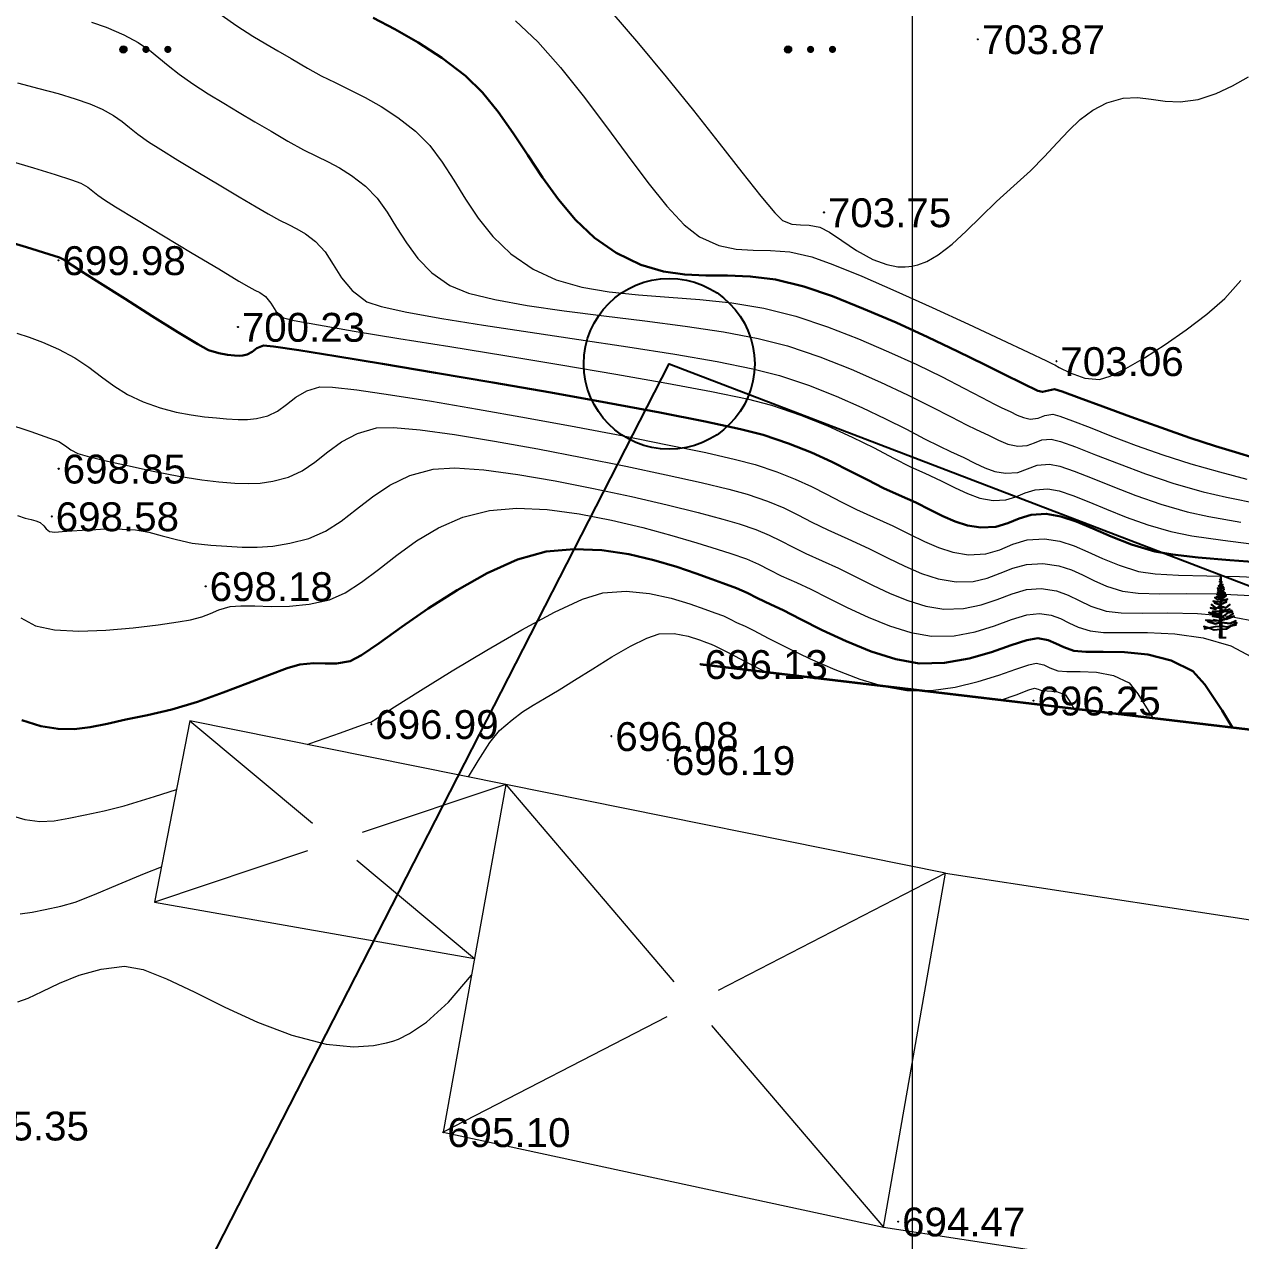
# Model space of a CAD drawing. Header units: feet. Extents: x 3381 to 683784, y 675186 to 4376258.
# Drawn here: x 678768.7 to 678810.84, y 4374925.3 to 4374967.44 of the extents above; entities that cross this region are included whole.
import ezdxf

# ---------------------------------------------------------------- set-up
doc = ezdxf.new("R2010")
doc.units = ezdxf.units.FT
doc.header["$MEASUREMENT"] = 0
doc.header["$PDMODE"] = 34
doc.header["$PDSIZE"] = 0.01
doc.layers.get('0').update_dxf_attribs({"linetype": 'CONTINUOUS'})
for name, color, linetype in [('0_Point_Height', 2, 'CONTINUOUS'), ('0_Point_Point', 7, 'CONTINUOUS'), ('Aqaclar', 3, 'CONTINUOUS'), ('col bitkisi', 7, 'CONTINUOUS')]:
    doc.layers.add(name, color=color, linetype=linetype)
for name, color, linetype, lineweight in [('ANA HORIZONTAL', 24, 'CONTINUOUS', 30), ('das hasar', 5, 'CONTINUOUS', 0), ('das tikili', 5, 'CONTINUOUS', 0), ('HORIZANTAL', 24, 'CONTINUOUS', 13), ('km setka', 170, 'CONTINUOUS', 15)]:
    doc.layers.add(name, color=color, linetype=linetype, lineweight=lineweight)
doc.styles.get("Standard").update_dxf_attribs({"font": 'arial.ttf', "height": 2})
doc.linetypes.add('FENCELINE2', pattern='A,6.35,-2.54,[132,ltypeshp.shx,S=2.54,R=0,X=-2.54,Y=0],-2.54,25.4', length=36.83)

msp = doc.modelspace()

# ---------------------------------------------------------------- hatches: boundary and pattern name
at = {"layer": 'col bitkisi', "ltscale": 1.5}
h = msp.add_hatch(color=256, dxfattribs=at)
edge = h.paths.add_edge_path()
edge.add_arc((678772.129, 4374966.567), 0.125, 0, 360)
h = msp.add_hatch(color=256, dxfattribs=at)
edge = h.paths.add_edge_path()
edge.add_arc((678772.911, 4374966.567), 0.125, 0, 360)
h = msp.add_hatch(color=256, dxfattribs=at)
edge = h.paths.add_edge_path()
edge.add_arc((678773.67, 4374966.567), 0.125, 0, 360)
h = msp.add_hatch(color=256, dxfattribs=at)
edge = h.paths.add_edge_path()
edge.add_arc((678795.158, 4374966.567), 0.125, 0, 360)
h = msp.add_hatch(color=256, dxfattribs=at)
edge = h.paths.add_edge_path()
edge.add_arc((678795.94, 4374966.567), 0.125, 0, 360)
h = msp.add_hatch(color=256, dxfattribs=at)
edge = h.paths.add_edge_path()
edge.add_arc((678796.699, 4374966.567), 0.125, 0, 360)

# ---------------------------------------------------------------- linework, layer by layer
msp.add_lwpolyline([(678748.042, 4374871.674), (678791.042, 4374955.674), (678872.042, 4374924.674), (678840.042, 4374843.674)], close=True)
msp.add_circle((678791.042, 4374955.674), 2.961)
at = {"linetype": 'Continuous'}
for points, knots in [([(678800.015, 4375077.644), (678801.836, 4375074.174), (678808.142, 4375062.155), (678818.038, 4375044.174), (678832.033, 4375024.91), (678842.805, 4375004.712), (678853.768, 4374986.826), (678862.895, 4374969.423), (678876.31, 4374950.902), (678892.91, 4374936.613), (678904.445, 4374921.776), (678912.375, 4374911.293), (678923.693, 4374899.375), (678931.942, 4374888.683), (678936.386, 4374882.923)], [0, 0, 0, 0, 11.75951, 40.72321, 61.46233, 83.054979, 109.290717, 124.392744, 141.962718, 177.533008, 189.558821, 198.276488, 216.955448, 238.768866, 238.768866, 238.768866, 238.768866]), ([(678804.772, 4375057.114), (678800.832, 4375053.35), (678800.303, 4375053.3), (678798.715, 4375053.14), (678797.651, 4375053.024), (678794.7, 4375052.617), (678792.822, 4375052.263), (678790.044, 4375051.385), (678789.093, 4375051.014), (678787.602, 4375050.276), (678787.043, 4375049.96), (678785.882, 4375049.205), (678785.294, 4375048.758), (678784.179, 4375047.808), (678783.65, 4375047.305), (678782.407, 4375046.033), (678781.717, 4375045.247), (678780.607, 4375043.929), (678780.173, 4375043.399), (678779.316, 4375042.352), (678778.891, 4375041.832), (678777.625, 4375040.276), (678776.792, 4375039.248), (678774.313, 4375036.181), (678772.686, 4375034.158), (678769.777, 4375030.563), (678768.5, 4375028.992), (678766.465, 4375026.514), (678765.723, 4375025.616), (678764.29, 4375023.894), (678763.601, 4375023.072), (678762.373, 4375021.618), (678761.839, 4375020.989), (678760.47, 4375019.387), (678759.596, 4375018.382), (678758.165, 4375016.441), (678757.578, 4375015.531), (678756.812, 4375013.877), (678756.564, 4375013.174), (678756.33, 4375012.052), (678756.276, 4375011.658), (678756.228, 4375010.864), (678756.233, 4375010.469), (678756.352, 4375008.869), (678756.668, 4375007.696), (678757.38, 4375005.852), (678757.716, 4375005.145), (678758.442, 4375003.809), (678758.833, 4375003.177), (678760.121, 4375001.254), (678761.069, 4375000.061), (678762.533, 4374998.127), (678763.084, 4374997.376), (678764.085, 4374995.845), (678764.532, 4374995.068), (678765.202, 4374993.597), (678765.444, 4374992.91), (678765.789, 4374991.475), (678765.894, 4374990.733), (678765.972, 4374989.136), (678765.925, 4374988.282), (678765.661, 4374986.602), (678765.445, 4374985.771), (678764.649, 4374983.537), (678763.917, 4374982.185), (678762.445, 4374980.038), (678761.791, 4374979.209), (678760.4, 4374977.602), (678759.661, 4374976.819), (678758.159, 4374975.267), (678757.398, 4374974.498), (678756.075, 4374973.113), (678755.511, 4374972.505), (678754.416, 4374971.253), (678753.888, 4374970.613), (678752.348, 4374968.667), (678751.383, 4374967.33), (678749.684, 4374964.866), (678748.936, 4374963.745), (678747.466, 4374961.476), (678746.748, 4374960.329), (678744.647, 4374956.855), (678743.32, 4374954.492), (678740.925, 4374949.803), (678739.845, 4374947.482), (678738.182, 4374943.457), (678737.545, 4374941.774), (678736.387, 4374938.368), (678735.865, 4374936.651), (678734.851, 4374933.022), (678734.369, 4374931.11), (678733.586, 4374927.817), (678733.27, 4374926.44), (678732.657, 4374923.676), (678732.362, 4374922.288), (678731.937, 4374920.115), (678731.792, 4374919.34), (678731.553, 4374917.94), (678731.458, 4374917.321), (678731.218, 4374915.357), (678731.142, 4374914.013), (678731.145, 4374910.996), (678731.266, 4374909.324), (678731.706, 4374906.033), (678732.022, 4374904.414), (678732.662, 4374901.698), (678732.956, 4374900.59), (678733.521, 4374898.591), (678733.787, 4374897.699), (678734.28, 4374896.085), (678734.506, 4374895.354), (678735.001, 4374893.881), (678735.271, 4374893.141), (678735.726, 4374892.05), (678735.883, 4374891.697), (678736.386, 4374890.643), (678736.747, 4374889.982), (678737.428, 4374888.712), (678737.748, 4374888.103), (678738.146, 4374887.201), (678738.267, 4374886.897), (678738.454, 4374886.343), (678738.525, 4374886.096), (678738.648, 4374885.572), (678738.7, 4374885.298), (678738.834, 4374884.462), (678738.896, 4374883.871), (678736.711, 4374879.458)], [0, 0, 0, 0, 1.504182, 1.504182, 4.512547, 4.512547, 9.897023, 9.897023, 12.795834, 12.795834, 14.604059, 14.604059, 16.662244, 16.662244, 18.72043, 18.72043, 21.69221, 21.69221, 23.690537, 23.690537, 25.688865, 25.688865, 29.68552, 29.68552, 37.678831, 37.678831, 43.858623, 43.858623, 47.338723, 47.338723, 50.479181, 50.479181, 52.843093, 52.843093, 56.452422, 56.452422, 59.343353, 59.343353, 61.301717, 61.301717, 62.310714, 62.310714, 63.319712, 63.319712, 66.426739, 66.426739, 68.50177, 68.50177, 70.576802, 70.576802, 75.092259, 75.092259, 77.984383, 77.984383, 80.876507, 80.876507, 83.368148, 83.368148, 85.859789, 85.859789, 88.693846, 88.693846, 91.527902, 91.527902, 96.504404, 96.504404, 99.813748, 99.813748, 103.123092, 103.123092, 106.359907, 106.359907, 108.778682, 108.778682, 111.197456, 111.197456, 116.035005, 116.035005, 120.025858, 120.025858, 124.016711, 124.016711, 131.998417, 131.998417, 139.538843, 139.538843, 144.840516, 144.840516, 150.142189, 150.142189, 155.992549, 155.992549, 160.212599, 160.212599, 164.43265, 164.43265, 166.77754, 166.77754, 168.584028, 168.584028, 172.423705, 172.423705, 177.221179, 177.221179, 182.018653, 182.018653, 185.384546, 185.384546, 188.140377, 188.140377, 190.397291, 190.397291, 192.654204, 192.654204, 193.73589, 193.73589, 195.899262, 195.899262, 198.062634, 198.062634, 199.190084, 199.190084, 200.13488, 200.13488, 201.079676, 201.079676, 202.923933, 202.923933, 202.923933, 202.923933]), ([(678808.675, 4375050.644), (678801.113, 4375050.364), (678800.583, 4375050.313), (678799.006, 4375050.154), (678797.969, 4375050.04), (678795.168, 4375049.652), (678793.46, 4375049.321), (678791.043, 4375048.553), (678790.235, 4375048.234), (678788.985, 4375047.612), (678788.517, 4375047.344), (678787.368, 4375046.586), (678786.697, 4375046.04), (678785.387, 4375044.816), (678784.75, 4375044.139), (678783.486, 4375042.704), (678782.86, 4375041.945), (678780.713, 4375039.324), (678779.234, 4375037.498), (678776.306, 4375033.873), (678774.857, 4375032.072), (678770.47, 4375026.65), (678767.493, 4375023.008), (678763.774, 4375018.635), (678763.29, 4375018.072), (678762.348, 4375016.963), (678761.892, 4375016.413), (678760.905, 4375015.124), (678760.408, 4375014.389), (678759.721, 4375013.07), (678759.494, 4375012.484), (678759.306, 4375011.644), (678759.267, 4375011.383), (678759.231, 4375010.855), (678759.233, 4375010.579), (678759.317, 4375009.469), (678759.547, 4375008.567), (678760.098, 4375007.14), (678760.343, 4375006.612), (678760.881, 4375005.592), (678761.175, 4375005.097), (678762.258, 4375003.417), (678763.151, 4375002.27), (678764.669, 4375000.279), (678765.282, 4374999.464), (678766.452, 4374997.728), (678767.007, 4374996.81), (678767.753, 4374995.256), (678768, 4374994.66), (678768.41, 4374993.426), (678768.571, 4374992.795), (678768.928, 4374990.881), (678768.998, 4374989.575), (678768.827, 4374987.174), (678768.626, 4374986.079), (678768.024, 4374983.969), (678767.623, 4374982.95), (678766.669, 4374981.011), (678766.117, 4374980.09), (678764.737, 4374978.074), (678763.873, 4374977.009), (678762.089, 4374975.003), (678761.168, 4374974.058), (678759.502, 4374972.352), (678758.752, 4374971.586), (678757.576, 4374970.311), (678757.131, 4374969.807), (678756.259, 4374968.772), (678755.833, 4374968.243), (678754.578, 4374966.626), (678753.774, 4374965.51), (678752.247, 4374963.301), (678751.52, 4374962.213), (678750.099, 4374960.024), (678749.404, 4374958.92), (678747.375, 4374955.577), (678746.095, 4374953.309), (678743.718, 4374948.693), (678742.621, 4374946.346), (678740.967, 4374942.342), (678740.351, 4374940.708), (678739.228, 4374937.401), (678738.719, 4374935.724), (678737.722, 4374932.141), (678737.242, 4374930.232), (678736.471, 4374926.978), (678736.165, 4374925.639), (678735.573, 4374922.966), (678735.29, 4374921.631), (678734.875, 4374919.505), (678734.726, 4374918.71), (678734.493, 4374917.322), (678734.404, 4374916.724), (678734.266, 4374915.531), (678734.217, 4374914.93), (678734.122, 4374913.122), (678734.131, 4374911.907), (678734.32, 4374908.773), (678734.601, 4374906.864), (678735.39, 4374903.057), (678735.898, 4374901.158), (678736.644, 4374898.618), (678736.838, 4374897.977), (678737.231, 4374896.699), (678737.428, 4374896.07), (678737.823, 4374894.907), (678738.018, 4374894.371), (678738.37, 4374893.497), (678738.518, 4374893.152), (678738.8, 4374892.546), (678738.931, 4374892.28), (678739.211, 4374891.736), (678739.358, 4374891.461), (678739.809, 4374890.62), (678740.124, 4374890.041), (678740.649, 4374888.969), (678740.866, 4374888.489), (678741.186, 4374887.646), (678741.303, 4374887.293), (678741.5, 4374886.574), (678741.578, 4374886.217), (678741.773, 4374885.158), (678741.849, 4374884.47), (678741.928, 4374883.728), (678741.936, 4374883.647), (678743.67, 4374879.335)], [0, 0, 0, 0, 1.519576, 1.519576, 4.558728, 4.558728, 9.930594, 9.930594, 12.837598, 12.837598, 14.698947, 14.698947, 17.596272, 17.596272, 20.493598, 20.493598, 23.430765, 23.430765, 30.540606, 30.540606, 37.650448, 37.650448, 51.870131, 51.870131, 53.943342, 53.943342, 56.016553, 56.016553, 58.839775, 58.839775, 61.186701, 61.186701, 62.257023, 62.257023, 63.327345, 63.327345, 66.426341, 66.426341, 68.26825, 68.26825, 70.110159, 70.110159, 74.62153, 74.62153, 77.595, 77.595, 80.568471, 80.568471, 82.304355, 82.304355, 84.04024, 84.04024, 87.512009, 87.512009, 90.504027, 90.504027, 93.496045, 93.496045, 96.488063, 96.488063, 100.372173, 100.372173, 104.256283, 104.256283, 107.517701, 107.517701, 109.618427, 109.618427, 111.719153, 111.719153, 115.920605, 115.920605, 119.858792, 119.858792, 123.796978, 123.796978, 131.673352, 131.673352, 139.553481, 139.553481, 144.894421, 144.894421, 150.235361, 150.235361, 156.190392, 156.190392, 160.321983, 160.321983, 164.453574, 164.453574, 166.899961, 166.899961, 168.797126, 168.797126, 170.694291, 170.694291, 174.488621, 174.488621, 180.488906, 180.488906, 186.48919, 186.48919, 188.508696, 188.508696, 190.528201, 190.528201, 192.322947, 192.322947, 193.52533, 193.52533, 194.478712, 194.478712, 195.432094, 195.432094, 197.338858, 197.338858, 198.784376, 198.784376, 199.759029, 199.759029, 200.733681, 200.733681, 202.682985, 202.682985, 202.923933, 202.923933, 202.923933, 202.923933])]:
    msp.add_open_spline(points, degree=3, knots=knots, dxfattribs=at)
at = {"layer": '0_Point_Point'}
for p in [(678801.735, 4374966.918, 703.865), (678796.406, 4374960.922, 703.75), (678769.882, 4374959.262, 699.981), (678776.098, 4374956.953, 700.225), (678804.459, 4374955.764, 703.064), (678769.89, 4374952.041, 698.853), (678769.649, 4374950.389, 698.58), (678774.983, 4374947.968, 698.176), (678792.131, 4374945.269, 696.134), (678803.664, 4374944.006, 696.249), (678780.722, 4374943.19, 696.985), (678789.038, 4374942.774, 696.077), (678790.999, 4374941.942, 696.193), (678783.214, 4374929.054), (678798.975, 4374925.957, 694.473)]:
    msp.add_point(p, dxfattribs=at)
at = {"layer": 'ANA HORIZONTAL', "color": 16, "lineweight": 30}
for points, elevation in [([(678780.786, 4374967.656), (678781.537, 4374967.269), (678782.341, 4374966.809), (678783.167, 4374966.271), (678783.982, 4374965.648), (678784.573, 4374965.072), (678785.117, 4374964.404), (678785.632, 4374963.67), (678786.139, 4374962.901), (678786.655, 4374962.125), (678787.201, 4374961.369), (678787.795, 4374960.663), (678788.457, 4374960.035), (678789.205, 4374959.515), (678790.057, 4374959.105), (678790.839, 4374958.873), (678791.58, 4374958.768), (678792.309, 4374958.738), (678793.057, 4374958.733), (678793.852, 4374958.701), (678794.725, 4374958.591), (678795.705, 4374958.353), (678796.696, 4374958.013), (678797.779, 4374957.585), (678798.9, 4374957.103), (678800.007, 4374956.598), (678801.045, 4374956.104), (678801.963, 4374955.656), (678802.706, 4374955.285), (678803.222, 4374955.025), (678803.456, 4374954.91), (678803.653, 4374954.817), (678803.813, 4374954.742), (678803.977, 4374954.703), (678804.185, 4374954.745), (678804.394, 4374954.791), (678804.654, 4374954.71), (678805.241, 4374954.5), (678806.065, 4374954.198), (678807.039, 4374953.842), (678808.074, 4374953.469), (678809.082, 4374953.115), (678809.975, 4374952.819), (678810.665, 4374952.616), (678811.347, 4374952.41)], 702.5), ([(678767.726, 4374960.028), (678768.768, 4374959.716), (678769.552, 4374959.477), (678769.911, 4374959.36), (678770.08, 4374959.273), (678770.206, 4374959.188), (678770.367, 4374959.082), (678770.672, 4374958.888), (678771.324, 4374958.472), (678772.19, 4374957.921), (678773.133, 4374957.325), (678774.019, 4374956.772), (678774.713, 4374956.35), (678775.08, 4374956.147), (678775.434, 4374956.038), (678775.74, 4374955.986), (678775.976, 4374955.966), (678776.137, 4374955.956), (678776.266, 4374955.962), (678776.42, 4374955.997), (678776.588, 4374956.093), (678776.758, 4374956.222), (678776.98, 4374956.31), (678777.335, 4374956.271), (678778.205, 4374956.143), (678779.493, 4374955.939), (678781.106, 4374955.675), (678782.949, 4374955.367), (678784.926, 4374955.029), (678786.943, 4374954.676), (678788.905, 4374954.323), (678790.717, 4374953.985), (678792.283, 4374953.678), (678793.51, 4374953.416), (678794.302, 4374953.215), (678795.18, 4374952.917), (678795.966, 4374952.601), (678796.673, 4374952.277), (678797.316, 4374951.957), (678797.91, 4374951.651), (678798.469, 4374951.37), (678799.009, 4374951.124), (678799.583, 4374950.864), (678800.079, 4374950.618), (678800.525, 4374950.397), (678800.948, 4374950.212), (678801.377, 4374950.076), (678801.84, 4374950), (678802.357, 4374950.024), (678802.775, 4374950.15), (678803.161, 4374950.312), (678803.582, 4374950.444), (678804.102, 4374950.478), (678804.605, 4374950.39), (678805.137, 4374950.209), (678805.714, 4374949.966), (678806.35, 4374949.692), (678807.062, 4374949.417), (678807.865, 4374949.172), (678808.483, 4374949.063), (678809.366, 4374948.966), (678810.461, 4374948.873), (678811.712, 4374948.774)], 700), ([(678768.606, 4374943.329), (678769.272, 4374943.121), (678769.867, 4374943.025), (678770.425, 4374943.021), (678770.979, 4374943.087), (678771.564, 4374943.202), (678772.213, 4374943.346), (678772.96, 4374943.496), (678773.806, 4374943.694), (678774.699, 4374943.969), (678775.592, 4374944.286), (678776.438, 4374944.608), (678777.193, 4374944.902), (678777.809, 4374945.129), (678778.241, 4374945.256), (678778.731, 4374945.308), (678779.125, 4374945.292), (678779.514, 4374945.288), (678779.987, 4374945.378), (678780.383, 4374945.585), (678780.995, 4374946.001), (678781.78, 4374946.559), (678782.694, 4374947.194), (678783.695, 4374947.838), (678784.738, 4374948.427), (678785.78, 4374948.893), (678786.778, 4374949.17), (678787.746, 4374949.256), (678788.708, 4374949.214), (678789.639, 4374949.075), (678790.512, 4374948.873), (678791.301, 4374948.639), (678791.979, 4374948.407), (678792.52, 4374948.209), (678792.898, 4374948.076), (678793.377, 4374947.906), (678793.738, 4374947.736), (678794.095, 4374947.552), (678794.562, 4374947.338), (678794.988, 4374947.134), (678795.596, 4374946.823), (678796.338, 4374946.451), (678797.167, 4374946.065), (678798.036, 4374945.713), (678798.897, 4374945.442), (678799.703, 4374945.297), (678800.585, 4374945.311), (678801.432, 4374945.463), (678802.211, 4374945.687), (678802.889, 4374945.922), (678803.433, 4374946.102), (678803.81, 4374946.164), (678804.166, 4374946.102), (678804.437, 4374945.988), (678804.709, 4374945.854), (678805.066, 4374945.729), (678805.472, 4374945.693), (678806.078, 4374945.694), (678806.819, 4374945.681), (678807.627, 4374945.601), (678808.438, 4374945.401), (678809.186, 4374945.028), (678809.604, 4374944.565), (678810.197, 4374943.669), (678810.544, 4374943.081)], 697.5)]:
    msp.add_lwpolyline(points, dxfattribs=dict(at, elevation=elevation))
at = {"layer": 'Aqaclar', "color": 3}
msp.add_lwpolyline([(678810.336, 4374946.186), (678810.124, 4374946.178), (678810.128, 4374946.473), (678809.92, 4374946.449), (678809.71, 4374946.524), (678809.56, 4374946.579), (678809.71, 4374946.524), (678809.585, 4374946.498), (678809.71, 4374946.524), (678809.964, 4374946.579), (678810.129, 4374946.586), (678810.128, 4374946.473), (678810.173, 4374946.478), (678810.177, 4374946.18), (678810.173, 4374946.478), (678810.349, 4374946.498), (678810.516, 4374946.591), (678810.684, 4374946.635), (678810.516, 4374946.591), (678810.709, 4374946.7), (678810.516, 4374946.591), (678810.375, 4374946.554), (678810.172, 4374946.584), (678810.173, 4374946.478), (678810.172, 4374946.584), (678810.154, 4374946.587), (678810.129, 4374946.586), (678810.131, 4374946.708), (678810.128, 4374946.708), (678809.958, 4374946.668), (678809.699, 4374946.741), (678809.958, 4374946.668), (678810.128, 4374946.708), (678810.131, 4374946.708), (678810.131, 4374946.755), (678810.122, 4374946.757), (678809.907, 4374946.805), (678810.037, 4374946.776), (678809.964, 4374946.765), (678809.636, 4374946.797), (678809.964, 4374946.765), (678810.037, 4374946.776), (678810.132, 4374946.791), (678810.131, 4374946.755), (678810.132, 4374946.791), (678810.169, 4374946.796), (678810.172, 4374946.584), (678810.17, 4374946.709), (678810.172, 4374946.708), (678810.476, 4374946.676), (678810.678, 4374946.765), (678810.476, 4374946.676), (678810.17, 4374946.709), (678810.169, 4374946.796), (678810.28, 4374946.813), (678810.577, 4374947.024), (678810.315, 4374946.838), (678810.337, 4374946.83), (678810.621, 4374946.927), (678810.337, 4374946.83), (678810.229, 4374946.87), (678810.168, 4374946.88), (678810.169, 4374946.796), (678810.168, 4374946.88), (678810.133, 4374946.885), (678810.132, 4374946.791), (678810.133, 4374946.885), (678809.869, 4374946.927), (678810.133, 4374946.885), (678810.133, 4374946.935), (678810.065, 4374946.935), (678809.743, 4374947.056), (678810.065, 4374946.935), (678810.133, 4374946.935), (678810.135, 4374947.038), (678810.046, 4374947), (678809.838, 4374947.048), (678810.046, 4374947), (678810.166, 4374947.051), (678810.167, 4374946.935), (678810.133, 4374946.935), (678810.167, 4374946.935), (678810.168, 4374946.88), (678810.167, 4374946.935), (678810.248, 4374946.935), (678810.447, 4374947.068), (678810.539, 4374947.129), (678810.447, 4374947.068), (678810.469, 4374947.064), (678810.564, 4374947.081), (678810.469, 4374947.064), (678810.311, 4374947.089), (678810.284, 4374947.101), (678810.166, 4374947.051), (678810.284, 4374947.101), (678810.463, 4374947.178), (678810.284, 4374947.101), (678810.223, 4374947.13), (678810.33, 4374947.154), (678810.223, 4374947.13), (678810.154, 4374947.162), (678810.164, 4374947.157), (678810.165, 4374947.117), (678810.223, 4374947.13), (678810.165, 4374947.117), (678810.166, 4374947.051), (678810.165, 4374947.117), (678810.136, 4374947.11), (678810.135, 4374947.038), (678810.136, 4374947.11), (678810.04, 4374947.089), (678809.863, 4374947.097), (678810.04, 4374947.089), (678810.136, 4374947.11), (678810.137, 4374947.202), (678810.191, 4374947.194), (678810.164, 4374947.198), (678810.164, 4374947.157), (678810.164, 4374947.198), (678810.137, 4374947.202), (678809.964, 4374947.226), (678809.831, 4374947.332), (678809.964, 4374947.226), (678810.028, 4374947.217), (678809.964, 4374947.178), (678809.793, 4374947.218), (678809.964, 4374947.178), (678810.028, 4374947.217), (678810.138, 4374947.285), (678810.137, 4374947.202), (678810.164, 4374947.198), (678810.163, 4374947.262), (678810.324, 4374947.218), (678810.463, 4374947.34), (678810.324, 4374947.218), (678810.163, 4374947.262), (678810.162, 4374947.342), (678810.349, 4374947.429), (678810.122, 4374947.324), (678809.939, 4374947.388), (678810.122, 4374947.324), (678810.138, 4374947.331), (678810.138, 4374947.285), (678810.14, 4374947.443), (678810.122, 4374947.437), (678810.034, 4374947.429), (678809.888, 4374947.453), (678810.034, 4374947.429), (678810.122, 4374947.437), (678810.14, 4374947.443), (678810.161, 4374947.45), (678810.162, 4374947.342), (678810.161, 4374947.45), (678810.381, 4374947.526), (678810.275, 4374947.49), (678810.349, 4374947.486), (678810.198, 4374947.494), (678810.084, 4374947.55), (678810.141, 4374947.522), (678810.14, 4374947.443), (678810.161, 4374947.45), (678810.16, 4374947.544), (678810.034, 4374947.51), (678809.945, 4374947.583), (678810.034, 4374947.51), (678810.141, 4374947.539), (678810.141, 4374947.522), (678810.141, 4374947.539), (678810.242, 4374947.567), (678810.343, 4374947.648), (678810.242, 4374947.567), (678810.16, 4374947.544), (678810.159, 4374947.586), (678810.191, 4374947.583), (678810.318, 4374947.696), (678810.191, 4374947.583), (678810.159, 4374947.586), (678810.142, 4374947.587), (678810.141, 4374947.539), (678810.142, 4374947.587), (678810.002, 4374947.599), (678810.142, 4374947.587), (678810.142, 4374947.603), (678810.015, 4374947.688), (678810.142, 4374947.603), (678810.143, 4374947.714), (678810.147, 4374947.712), (678810.034, 4374947.761), (678810.147, 4374947.712), (678810.255, 4374947.777), (678810.157, 4374947.719), (678810.159, 4374947.586), (678810.158, 4374947.652), (678810.299, 4374947.745), (678810.158, 4374947.652), (678810.157, 4374947.789), (678810.217, 4374947.801), (678810.274, 4374947.866), (678810.217, 4374947.801), (678810.157, 4374947.789), (678810.144, 4374947.786), (678810.143, 4374947.714), (678810.144, 4374947.786), (678810.103, 4374947.777), (678810.052, 4374947.842), (678810.103, 4374947.777), (678810.144, 4374947.786), (678810.145, 4374947.879), (678810.034, 4374947.907), (678810.166, 4374947.874), (678810.255, 4374947.923), (678810.166, 4374947.874), (678810.155, 4374947.877), (678810.157, 4374947.789), (678810.155, 4374947.877), (678810.155, 4374947.921), (678810.236, 4374947.963), (678810.155, 4374947.921), (678810.154, 4374947.994), (678810.185, 4374947.988), (678810.154, 4374947.994), (678810.103, 4374948.004), (678810.147, 4374947.995), (678810.145, 4374947.879), (678810.146, 4374947.923), (678810.103, 4374947.931), (678810.146, 4374947.923), (678810.146, 4374947.953), (678810.071, 4374947.98), (678810.146, 4374947.953), (678810.147, 4374947.995), (678810.147, 4374948.035), (678810.122, 4374948.044), (678810.154, 4374948.032), (678810.185, 4374948.02), (678810.21, 4374947.988), (678810.197, 4374948.005), (678810.229, 4374948.028), (678810.185, 4374947.996), (678810.197, 4374948.005), (678810.185, 4374948.02), (678810.154, 4374948.032), (678810.154, 4374947.994), (678810.154, 4374948.032), (678810.153, 4374948.094), (678810.191, 4374948.125), (678810.158, 4374948.098), (678810.179, 4374948.085), (678810.158, 4374948.098), (678810.148, 4374948.105), (678810.103, 4374948.133), (678810.148, 4374948.105), (678810.149, 4374948.164), (678810.122, 4374948.198), (678810.149, 4374948.164), (678810.15, 4374948.287), (678810.153, 4374948.102), (678810.153, 4374948.094), (678810.153, 4374948.102), (678810.148, 4374948.105), (678810.148, 4374948.09), (678810.153, 4374948.094), (678810.141, 4374948.085), (678810.148, 4374948.09), (678810.147, 4374948.035)], dxfattribs=at)
at = {"layer": 'col bitkisi', "lineweight": 13, "ltscale": 1.5}
for centre in [(678772.129, 4374966.567), (678795.158, 4374966.567)]:
    msp.add_circle(centre, 0.125, dxfattribs=at)
at = {"layer": 'das hasar', "color": 0, "linetype": 'FENCELINE2', "lineweight": 35, "ltscale": 0.35, "elevation": 696.134}
msp.add_lwpolyline([(678792.131, 4374945.269), (678849.28, 4374938.479)], dxfattribs=at)
at = {"layer": 'das tikili', "color": 0, "lineweight": 20}
for points in [[(678785.376, 4374941.1), (678774.436, 4374943.31), (678773.205, 4374937.025), (678784.295, 4374935.076)], [(678774.436, 4374943.31), (678778.688, 4374939.759)], [(678785.376, 4374941.1), (678780.404, 4374939.435)], [(678785.376, 4374941.1), (678783.214, 4374929.054), (678798.461, 4374925.758), (678800.618, 4374938.022), (678785.376, 4374941.1)], [(678785.376, 4374941.1), (678791.204, 4374934.267)], [(678778.507, 4374938.8), (678773.205, 4374937.025)], [(678780.223, 4374938.477), (678784.295, 4374935.076)], [(678800.618, 4374938.022), (678792.742, 4374933.964)], [(678800.618, 4374938.022), (678826.88, 4374934.004)], [(678790.964, 4374933.048), (678783.214, 4374929.054)], [(678792.502, 4374932.745), (678798.461, 4374925.758)], [(678798.461, 4374925.758), (678820.184, 4374922.435)]]:
    msp.add_lwpolyline(points, dxfattribs=at)
at = {"layer": 'HORIZANTAL', "color": 16, "linetype": 'Continuous', "lineweight": 20}
for points, elevation in [([(678775.513, 4374967.77), (678776.064, 4374967.388), (678776.62, 4374967.03), (678777.068, 4374966.756), (678777.482, 4374966.514), (678777.938, 4374966.251), (678778.509, 4374965.916), (678778.983, 4374965.656), (678779.473, 4374965.415), (678779.981, 4374965.17), (678780.51, 4374964.902), (678781.063, 4374964.588), (678781.642, 4374964.206), (678782.249, 4374963.737), (678782.748, 4374963.236), (678783.179, 4374962.66), (678783.577, 4374962.033), (678783.978, 4374961.379), (678784.417, 4374960.72), (678784.931, 4374960.08), (678785.555, 4374959.483), (678786.324, 4374958.952), (678787.128, 4374958.585), (678788.012, 4374958.335), (678788.964, 4374958.173), (678789.972, 4374958.068), (678791.024, 4374957.988), (678792.107, 4374957.905), (678793.21, 4374957.787), (678794.32, 4374957.604), (678795.424, 4374957.325), (678796.522, 4374956.957), (678797.604, 4374956.539), (678798.644, 4374956.094), (678799.616, 4374955.647), (678800.494, 4374955.218), (678801.254, 4374954.832), (678801.87, 4374954.51), (678802.316, 4374954.276), (678802.567, 4374954.153), (678802.855, 4374954.019), (678803.093, 4374953.9), (678803.314, 4374953.81), (678803.55, 4374953.762), (678803.829, 4374953.797), (678804.055, 4374953.888), (678804.335, 4374953.928), (678804.574, 4374953.864), (678805.013, 4374953.701), (678805.621, 4374953.463), (678806.367, 4374953.171), (678807.22, 4374952.85), (678808.148, 4374952.52), (678809.12, 4374952.205), (678810.105, 4374951.927), (678811.052, 4374951.673)], 702), ([(678789.055, 4374967.848), (678789.983, 4374966.777), (678790.937, 4374965.62), (678791.879, 4374964.446), (678792.767, 4374963.32), (678793.56, 4374962.31), (678794.218, 4374961.482), (678794.701, 4374960.903), (678794.966, 4374960.64), (678795.293, 4374960.512), (678795.587, 4374960.485), (678795.896, 4374960.478), (678796.266, 4374960.408), (678796.599, 4374960.237), (678797.027, 4374959.944), (678797.534, 4374959.604), (678798.101, 4374959.291), (678798.585, 4374959.11), (678798.96, 4374959.039), (678799.214, 4374959.032), (678799.341, 4374959.042), (678799.45, 4374959.058), (678799.661, 4374959.108), (678799.967, 4374959.224), (678800.361, 4374959.448), (678800.842, 4374959.82), (678801.327, 4374960.27), (678801.833, 4374960.772), (678802.377, 4374961.303), (678802.977, 4374961.835), (678803.556, 4374962.355), (678804.048, 4374962.856), (678804.481, 4374963.328), (678804.884, 4374963.761), (678805.286, 4374964.144), (678805.716, 4374964.467), (678806.203, 4374964.718), (678806.769, 4374964.876), (678807.269, 4374964.898), (678807.739, 4374964.844), (678808.22, 4374964.775), (678808.748, 4374964.752), (678809.363, 4374964.836), (678809.989, 4374965.037), (678810.556, 4374965.305), (678811.112, 4374965.616)], 703.5), ([(678771.024, 4374967.511), (678771.531, 4374967.341), (678772.142, 4374967.071), (678772.642, 4374966.801), (678773.03, 4374966.542), (678773.36, 4374966.281), (678773.684, 4374966.007), (678774.058, 4374965.709), (678774.533, 4374965.375), (678775.073, 4374965.03), (678775.608, 4374964.701), (678776.144, 4374964.38), (678776.689, 4374964.06), (678777.249, 4374963.733), (678777.83, 4374963.392), (678778.369, 4374963.092), (678778.822, 4374962.867), (678779.227, 4374962.672), (678779.62, 4374962.463), (678780.038, 4374962.196), (678780.517, 4374961.826), (678780.922, 4374961.41), (678781.267, 4374960.927), (678781.592, 4374960.402), (678781.934, 4374959.861), (678782.331, 4374959.328), (678782.821, 4374958.829), (678783.444, 4374958.389), (678784.088, 4374958.127), (678785, 4374957.899), (678786.123, 4374957.697), (678787.401, 4374957.513), (678788.778, 4374957.337), (678790.195, 4374957.162), (678791.597, 4374956.979), (678792.927, 4374956.779), (678794.128, 4374956.555), (678795.144, 4374956.298), (678796.263, 4374955.919), (678797.346, 4374955.492), (678798.367, 4374955.044), (678799.302, 4374954.6), (678800.125, 4374954.188), (678800.812, 4374953.832), (678801.337, 4374953.559), (678801.677, 4374953.395), (678802.101, 4374953.199), (678802.451, 4374953.024), (678802.775, 4374952.892), (678803.122, 4374952.822), (678803.443, 4374952.846), (678803.698, 4374952.94), (678803.954, 4374953.035), (678804.277, 4374953.066), (678804.602, 4374952.987), (678805.124, 4374952.797), (678805.81, 4374952.526), (678806.627, 4374952.205), (678807.544, 4374951.863), (678808.528, 4374951.531), (678809.545, 4374951.238), (678810.345, 4374951.055), (678811.497, 4374950.821)], 701.5), ([(678785.715, 4374967.559), (678786.484, 4374966.829), (678787.27, 4374965.943), (678788.057, 4374964.958), (678788.834, 4374963.928), (678789.586, 4374962.911), (678790.301, 4374961.961), (678790.964, 4374961.135), (678791.564, 4374960.489), (678792.086, 4374960.077), (678792.757, 4374959.775), (678793.364, 4374959.644), (678793.948, 4374959.612), (678794.552, 4374959.605), (678795.217, 4374959.553), (678795.985, 4374959.38), (678796.712, 4374959.118), (678797.713, 4374958.706), (678798.894, 4374958.191), (678800.157, 4374957.622), (678801.407, 4374957.048), (678802.547, 4374956.517), (678803.481, 4374956.078), (678804.113, 4374955.778), (678804.346, 4374955.667), (678804.405, 4374955.644), (678804.558, 4374955.551), (678804.937, 4374955.357), (678805.437, 4374955.178), (678805.951, 4374955.134), (678806.324, 4374955.25), (678806.859, 4374955.508), (678807.508, 4374955.881), (678808.223, 4374956.338), (678808.957, 4374956.853), (678809.664, 4374957.396), (678810.295, 4374957.939), (678810.848, 4374958.556)], 703), ([(678768.463, 4374965.407), (678769.2, 4374965.215), (678769.866, 4374965.035), (678770.457, 4374964.86), (678770.969, 4374964.684), (678771.398, 4374964.501), (678771.792, 4374964.283), (678772.087, 4374964.075), (678772.345, 4374963.861), (678772.629, 4374963.629), (678773.002, 4374963.363), (678773.424, 4374963.097), (678774.018, 4374962.734), (678774.714, 4374962.315), (678775.445, 4374961.878), (678776.14, 4374961.465), (678776.732, 4374961.114), (678777.151, 4374960.867), (678777.537, 4374960.654), (678777.855, 4374960.5), (678778.143, 4374960.356), (678778.44, 4374960.177), (678778.784, 4374959.915), (678779.117, 4374959.549), (678779.398, 4374959.115), (678779.69, 4374958.655), (678780.057, 4374958.211), (678780.563, 4374957.826), (678781.059, 4374957.656), (678781.951, 4374957.462), (678783.161, 4374957.248), (678784.61, 4374957.017), (678786.221, 4374956.773), (678787.913, 4374956.521), (678789.61, 4374956.264), (678791.231, 4374956.006), (678792.7, 4374955.752), (678793.936, 4374955.505), (678794.863, 4374955.27), (678795.867, 4374954.931), (678796.823, 4374954.555), (678797.717, 4374954.162), (678798.535, 4374953.772), (678799.264, 4374953.405), (678799.892, 4374953.081), (678800.404, 4374952.818), (678800.788, 4374952.638), (678801.245, 4374952.429), (678801.632, 4374952.235), (678801.981, 4374952.07), (678802.324, 4374951.948), (678802.695, 4374951.881), (678803.118, 4374951.914), (678803.455, 4374952.037), (678803.793, 4374952.162), (678804.219, 4374952.203), (678804.579, 4374952.127), (678805.076, 4374951.954), (678805.693, 4374951.709), (678806.411, 4374951.42), (678807.211, 4374951.113), (678808.075, 4374950.814), (678808.985, 4374950.55), (678809.735, 4374950.39), (678810.848, 4374950.192)], 701), ([(678768.191, 4374962.706), (678769.021, 4374962.462), (678769.762, 4374962.236), (678770.334, 4374962.052), (678770.655, 4374961.93), (678770.896, 4374961.793), (678771.071, 4374961.66), (678771.242, 4374961.517), (678771.471, 4374961.351), (678771.852, 4374961.115), (678772.581, 4374960.674), (678773.515, 4374960.112), (678774.513, 4374959.513), (678775.434, 4374958.962), (678776.134, 4374958.543), (678776.472, 4374958.342), (678776.686, 4374958.229), (678776.858, 4374958.142), (678777.051, 4374958.004), (678777.237, 4374957.773), (678777.412, 4374957.503), (678777.683, 4374957.263), (678778.043, 4374957.175), (678778.887, 4374957.021), (678780.128, 4374956.811), (678781.676, 4374956.556), (678783.445, 4374956.269), (678785.346, 4374955.958), (678787.29, 4374955.636), (678789.19, 4374955.314), (678790.957, 4374955.003), (678792.504, 4374954.713), (678793.741, 4374954.456), (678794.582, 4374954.242), (678795.594, 4374953.898), (678796.526, 4374953.522), (678797.375, 4374953.136), (678798.14, 4374952.758), (678798.817, 4374952.409), (678799.404, 4374952.11), (678799.898, 4374951.881), (678800.467, 4374951.621), (678800.947, 4374951.381), (678801.38, 4374951.176), (678801.807, 4374951.023), (678802.268, 4374950.941), (678802.7, 4374950.96), (678803.05, 4374951.066), (678803.373, 4374951.202), (678803.725, 4374951.312), (678804.16, 4374951.34), (678804.555, 4374951.268), (678805.029, 4374951.111), (678805.577, 4374950.893), (678806.195, 4374950.635), (678806.878, 4374950.362), (678807.623, 4374950.097), (678808.425, 4374949.861), (678809.152, 4374949.718), (678810.225, 4374949.56), (678811.564, 4374949.386)], 700.5), ([(678768.44, 4374956.735), (678768.863, 4374956.603), (678769.328, 4374956.429), (678769.886, 4374956.183), (678770.45, 4374955.878), (678770.931, 4374955.555), (678771.368, 4374955.229), (678771.802, 4374954.912), (678772.272, 4374954.617), (678772.818, 4374954.357), (678773.403, 4374954.152), (678773.958, 4374954.004), (678774.473, 4374953.903), (678774.942, 4374953.838), (678775.355, 4374953.798), (678775.704, 4374953.774), (678776.109, 4374953.747), (678776.431, 4374953.742), (678776.747, 4374953.777), (678777.133, 4374953.873), (678777.468, 4374954.033), (678777.78, 4374954.264), (678778.107, 4374954.516), (678778.481, 4374954.739), (678778.94, 4374954.882), (678779.38, 4374954.87), (678780.222, 4374954.773), (678781.39, 4374954.603), (678782.809, 4374954.376), (678784.401, 4374954.105), (678786.092, 4374953.806), (678787.803, 4374953.491), (678789.461, 4374953.175), (678790.987, 4374952.873), (678792.307, 4374952.598), (678793.343, 4374952.364), (678794.021, 4374952.187), (678794.767, 4374951.936), (678795.406, 4374951.679), (678795.971, 4374951.419), (678796.493, 4374951.157), (678797.003, 4374950.893), (678797.535, 4374950.629), (678798.119, 4374950.367), (678798.788, 4374950.065), (678799.365, 4374949.778), (678799.883, 4374949.521), (678800.375, 4374949.306), (678800.874, 4374949.148), (678801.413, 4374949.06), (678802.014, 4374949.087), (678802.5, 4374949.234), (678802.95, 4374949.423), (678803.439, 4374949.576), (678804.044, 4374949.615), (678804.581, 4374949.532), (678805.071, 4374949.374), (678805.55, 4374949.165), (678806.057, 4374948.93), (678806.63, 4374948.694), (678807.306, 4374948.484), (678807.879, 4374948.399), (678808.683, 4374948.357), (678809.672, 4374948.334), (678810.802, 4374948.305), (678812.027, 4374948.246)], 699.5), ([(678768.043, 4374953.623), (678768.921, 4374953.326), (678769.571, 4374953.101), (678769.889, 4374952.982), (678770.13, 4374952.837), (678770.311, 4374952.698), (678770.556, 4374952.567), (678770.87, 4374952.476), (678771.476, 4374952.329), (678772.274, 4374952.148), (678773.167, 4374951.959), (678774.056, 4374951.785), (678774.844, 4374951.651), (678775.432, 4374951.581), (678775.995, 4374951.543), (678776.452, 4374951.524), (678776.869, 4374951.541), (678777.312, 4374951.61), (678777.847, 4374951.749), (678778.322, 4374951.963), (678778.765, 4374952.271), (678779.209, 4374952.623), (678779.691, 4374952.971), (678780.242, 4374953.265), (678780.899, 4374953.454), (678781.487, 4374953.467), (678782.414, 4374953.383), (678783.607, 4374953.22), (678784.989, 4374952.996), (678786.488, 4374952.728), (678788.027, 4374952.433), (678789.534, 4374952.128), (678790.933, 4374951.831), (678792.151, 4374951.559), (678793.111, 4374951.329), (678793.74, 4374951.159), (678794.449, 4374950.919), (678795.013, 4374950.684), (678795.503, 4374950.446), (678795.988, 4374950.193), (678796.541, 4374949.918), (678797.23, 4374949.609), (678797.96, 4374949.279), (678798.609, 4374948.956), (678799.207, 4374948.659), (678799.782, 4374948.409), (678800.365, 4374948.222), (678800.985, 4374948.119), (678801.572, 4374948.133), (678802.063, 4374948.252), (678802.505, 4374948.424), (678802.942, 4374948.598), (678803.42, 4374948.725), (678803.985, 4374948.752), (678804.536, 4374948.676), (678804.977, 4374948.541), (678805.364, 4374948.365), (678805.751, 4374948.169), (678806.193, 4374947.972), (678806.746, 4374947.795), (678807.286, 4374947.726), (678808.046, 4374947.71), (678808.979, 4374947.714), (678810.044, 4374947.704), (678811.196, 4374947.645)], 699), ([(678768.467, 4374950.418), (678768.729, 4374950.327), (678768.93, 4374950.276), (678769.094, 4374950.24), (678769.252, 4374950.174), (678769.371, 4374950.066), (678769.451, 4374949.953), (678769.572, 4374949.866), (678769.75, 4374949.844), (678770.014, 4374949.86), (678770.34, 4374949.889), (678770.706, 4374949.91), (678771.013, 4374949.922), (678771.338, 4374949.94), (678771.694, 4374949.952), (678772.092, 4374949.948), (678772.546, 4374949.917), (678773.016, 4374949.839), (678773.478, 4374949.719), (678773.967, 4374949.585), (678774.516, 4374949.465), (678775.16, 4374949.389), (678775.72, 4374949.351), (678776.247, 4374949.323), (678776.768, 4374949.32), (678777.31, 4374949.36), (678777.898, 4374949.456), (678778.56, 4374949.625), (678779.138, 4374949.873), (678779.676, 4374950.226), (678780.207, 4374950.64), (678780.76, 4374951.071), (678781.366, 4374951.475), (678782.056, 4374951.808), (678782.859, 4374952.026), (678783.613, 4374952.067), (678784.613, 4374951.999), (678785.793, 4374951.844), (678787.085, 4374951.624), (678788.422, 4374951.359), (678789.739, 4374951.073), (678790.968, 4374950.785), (678792.042, 4374950.518), (678792.895, 4374950.293), (678793.46, 4374950.132), (678794.045, 4374949.933), (678794.51, 4374949.739), (678794.914, 4374949.543), (678795.315, 4374949.334), (678795.771, 4374949.107), (678796.34, 4374948.852), (678796.904, 4374948.595), (678797.486, 4374948.305), (678798.083, 4374948.005), (678798.692, 4374947.719), (678799.31, 4374947.47), (678799.933, 4374947.282), (678800.558, 4374947.178), (678801.243, 4374947.192), (678801.853, 4374947.322), (678802.407, 4374947.512), (678802.924, 4374947.706), (678803.424, 4374947.851), (678803.927, 4374947.89), (678804.456, 4374947.809), (678804.868, 4374947.662), (678805.242, 4374947.477), (678805.655, 4374947.283), (678806.186, 4374947.106), (678806.696, 4374947.047), (678807.425, 4374947.04), (678808.323, 4374947.044), (678809.34, 4374947.021), (678810.426, 4374946.929), (678811.532, 4374946.729)], 698.5), ([(678768.573, 4374946.877), (678769.089, 4374946.597), (678769.741, 4374946.455), (678770.581, 4374946.414), (678771.521, 4374946.446), (678772.468, 4374946.527), (678773.334, 4374946.631), (678774.027, 4374946.732), (678774.457, 4374946.804), (678774.848, 4374946.906), (678775.144, 4374947.029), (678775.441, 4374947.154), (678775.832, 4374947.262), (678776.204, 4374947.293), (678776.684, 4374947.284), (678777.25, 4374947.268), (678777.884, 4374947.277), (678778.565, 4374947.344), (678779.274, 4374947.502), (678779.816, 4374947.739), (678780.377, 4374948.104), (678780.967, 4374948.553), (678781.602, 4374949.045), (678782.291, 4374949.538), (678783.049, 4374949.989), (678783.887, 4374950.357), (678784.818, 4374950.598), (678785.76, 4374950.673), (678786.809, 4374950.624), (678787.917, 4374950.478), (678789.038, 4374950.262), (678790.124, 4374950.004), (678791.128, 4374949.732), (678792.003, 4374949.473), (678792.702, 4374949.254), (678793.179, 4374949.104), (678793.72, 4374948.917), (678794.138, 4374948.733), (678794.513, 4374948.542), (678794.925, 4374948.333), (678795.451, 4374948.095), (678795.946, 4374947.865), (678796.541, 4374947.564), (678797.21, 4374947.228), (678797.93, 4374946.892), (678798.673, 4374946.591), (678799.415, 4374946.362), (678800.13, 4374946.238), (678800.914, 4374946.252), (678801.642, 4374946.392), (678802.309, 4374946.6), (678802.906, 4374946.814), (678803.429, 4374946.976), (678803.869, 4374947.027), (678804.28, 4374946.964), (678804.601, 4374946.85), (678804.892, 4374946.706), (678805.213, 4374946.555), (678805.626, 4374946.418), (678806.094, 4374946.369), (678806.778, 4374946.367), (678807.618, 4374946.366), (678808.558, 4374946.319), (678809.539, 4374946.179), (678810.503, 4374945.9), (678811.393, 4374945.436)], 698), ([(678778.51, 4374942.487), (678778.588, 4374942.515), (678779.656, 4374942.894), (678780.382, 4374943.154), (678780.65, 4374943.25), (678780.701, 4374943.254), (678780.924, 4374943.399), (678781.529, 4374943.789), (678782.425, 4374944.357), (678783.519, 4374945.036), (678784.718, 4374945.759), (678785.932, 4374946.458), (678787.068, 4374947.066), (678788.034, 4374947.517), (678788.738, 4374947.742), (678789.556, 4374947.796), (678790.358, 4374947.717), (678791.105, 4374947.554), (678791.757, 4374947.355), (678792.274, 4374947.171), (678792.618, 4374947.049), (678792.921, 4374946.941), (678793.15, 4374946.833), (678793.376, 4374946.716), (678793.672, 4374946.58), (678793.969, 4374946.435), (678794.474, 4374946.172), (678795.142, 4374945.833), (678795.924, 4374945.456), (678796.776, 4374945.08), (678797.649, 4374944.746), (678798.498, 4374944.491), (678799.276, 4374944.357), (678800.116, 4374944.358), (678800.951, 4374944.476), (678801.744, 4374944.666), (678802.457, 4374944.887), (678803.055, 4374945.095), (678803.499, 4374945.247), (678803.752, 4374945.302), (678804.023, 4374945.244), (678804.234, 4374945.142), (678804.506, 4374945.04), (678804.814, 4374945.018), (678805.284, 4374945.019), (678805.847, 4374944.99), (678806.435, 4374944.875), (678806.979, 4374944.619), (678807.275, 4374944.245), (678807.783, 4374943.416), (678807.787, 4374943.409)], 697), ([(678784.092, 4374941.36), (678784.424, 4374941.919), (678784.828, 4374942.553), (678785.164, 4374942.968), (678785.595, 4374943.345), (678785.964, 4374943.618), (678786.323, 4374943.843), (678786.726, 4374944.077), (678787.225, 4374944.375), (678787.761, 4374944.713), (678788.39, 4374945.111), (678789.056, 4374945.52), (678789.701, 4374945.89), (678790.267, 4374946.171), (678790.697, 4374946.314), (678791.214, 4374946.326), (678791.698, 4374946.235), (678792.091, 4374946.11), (678792.337, 4374946.021), (678792.499, 4374945.961), (678792.624, 4374945.898), (678792.783, 4374945.823), (678793.014, 4374945.703), (678793.52, 4374945.437), (678794.236, 4374945.072), (678794.383, 4374945.001)], 696.5), ([(678802.549, 4374944.031), (678803.06, 4374944.208), (678803.507, 4374944.375), (678803.694, 4374944.439), (678803.82, 4374944.402), (678803.946, 4374944.352), (678804.139, 4374944.347), (678804.455, 4374944.327), (678804.772, 4374944.211), (678804.959, 4374943.916), (678805.061, 4374943.733)], 696.5), ([(678768.122, 4374940.06), (678768.713, 4374939.882), (678769.235, 4374939.819), (678769.73, 4374939.843), (678770.239, 4374939.93), (678770.803, 4374940.054), (678771.464, 4374940.188), (678772.16, 4374940.363), (678773.206, 4374940.681), (678773.97, 4374940.93)], 697), ([(678768.553, 4374936.624), (678768.969, 4374936.673), (678769.424, 4374936.769), (678769.967, 4374936.881), (678770.455, 4374937.025), (678771.131, 4374937.292), (678771.948, 4374937.638), (678772.86, 4374938.021), (678773.445, 4374938.251)], 696.5), ([(678768.471, 4374933.573), (678768.827, 4374933.698), (678769.314, 4374933.93), (678769.912, 4374934.213), (678770.6, 4374934.49), (678771.358, 4374934.707), (678772.166, 4374934.805), (678772.812, 4374934.691), (678773.629, 4374934.37), (678774.583, 4374933.912), (678775.644, 4374933.387), (678776.782, 4374932.864), (678777.963, 4374932.415), (678779.158, 4374932.109), (678780.102, 4374932.015), (678780.793, 4374932.056), (678781.241, 4374932.144), (678781.461, 4374932.209), (678781.658, 4374932.281), (678782.049, 4374932.473), (678782.631, 4374932.867), (678783.391, 4374933.56), (678784.19, 4374934.493)], 696)]:
    msp.add_lwpolyline(points, dxfattribs=dict(at, elevation=elevation))
at = {"layer": 'km setka', "flags": 128}
msp.add_lwpolyline([(678799.461, 4375155.521), (678799.461, 4374699.736)], dxfattribs=at)

# ---------------------------------------------------------------- texts
at = {"layer": '0_Point_Height', "color": 0}
for s, p in [('703.87', (678801.871, 4374966.404, 703.865)), ('703.75', (678796.542, 4374960.408, 703.75)), ('699.98', (678770.018, 4374958.748, 699.981)), ('700.23', (678776.234, 4374956.439, 700.225)), ('703.06', (678804.595, 4374955.25, 703.064)), ('698.85', (678770.026, 4374951.527, 698.853)), ('698.58', (678769.785, 4374949.875, 698.58)), ('698.18', (678775.119, 4374947.454, 698.176)), ('696.13', (678792.267, 4374944.755, 696.134)), ('696.25', (678803.8, 4374943.492, 696.249)), ('696.99', (678780.858, 4374942.676, 696.985)), ('696.08', (678789.174, 4374942.26, 696.077)), ('696.19', (678791.135, 4374941.428, 696.193)), ('695.35', (678766.664, 4374928.766, 695.351)), ('695.10', (678783.35, 4374928.54)), ('694.47', (678799.111, 4374925.443, 694.473))]:
    msp.add_text(s, height=1, dxfattribs=at).set_placement(p)

doc.saveas('drawing.dxf')
